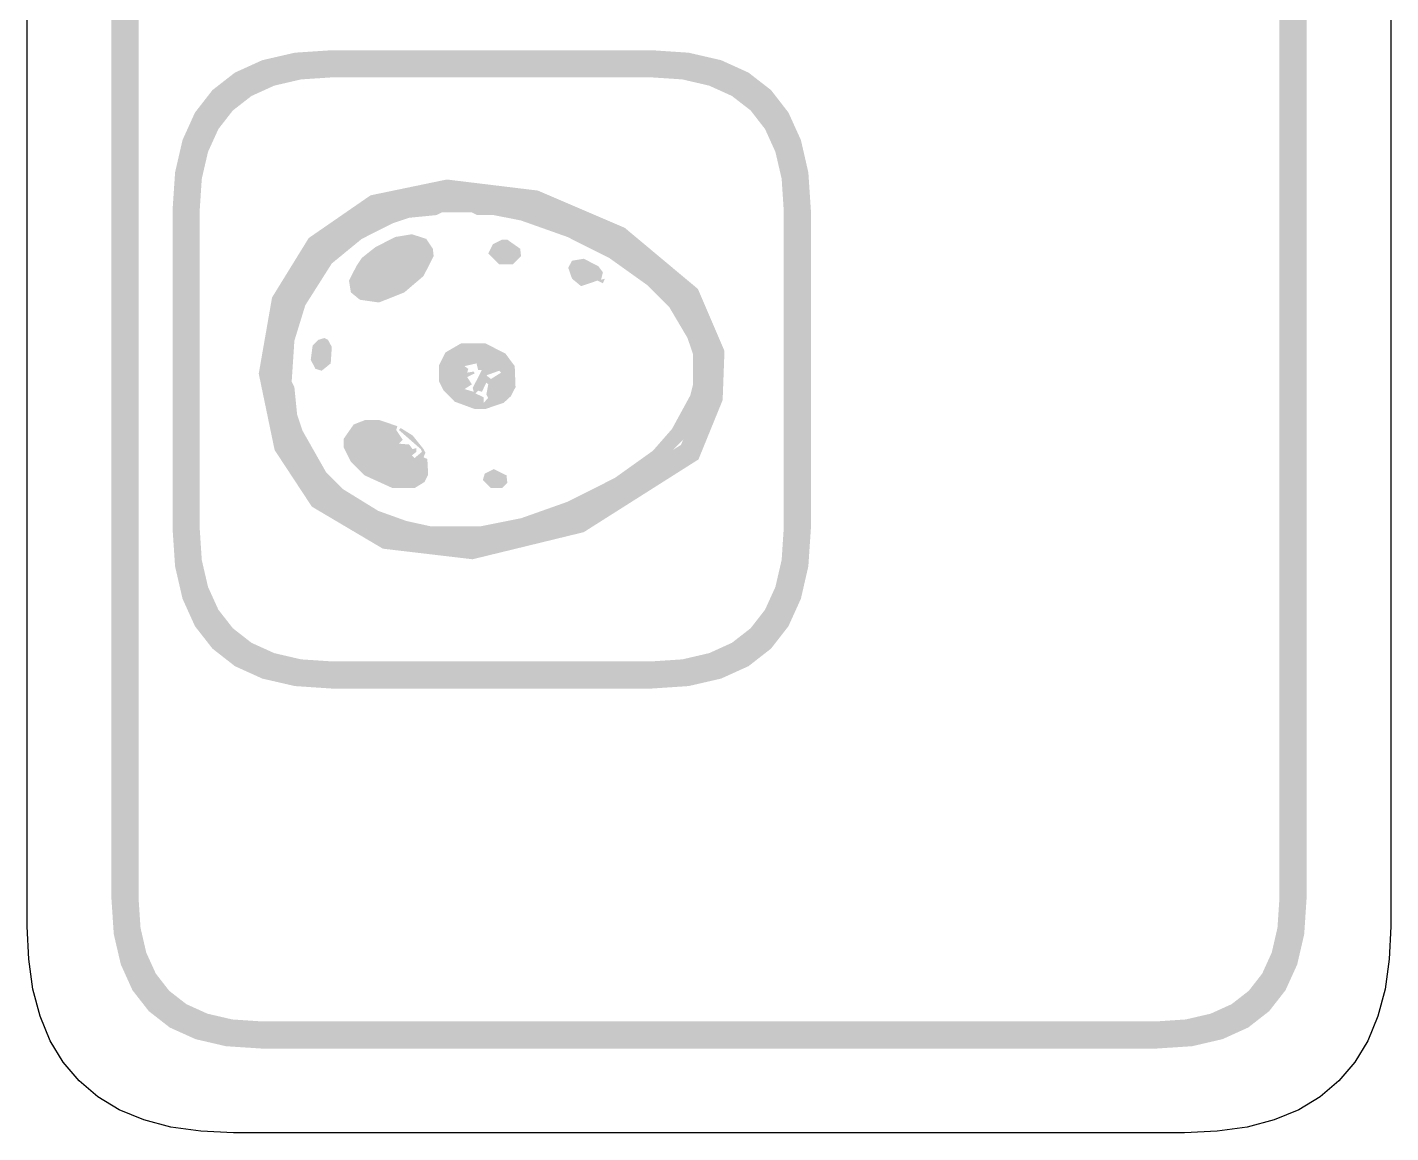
# Model space of a CAD drawing. Header units: millimetres. Extents: x 6 to 126, y 130 to 351.
# Drawn here: x 95.96 to 116.04, y 286.96 to 303.24 of the extents above; entities that cross this region are included whole.
import ezdxf

# ---------------------------------------------------------------- set-up
doc = ezdxf.new("R2010")
doc.units = ezdxf.units.MM
doc.layers.add('CUT', color=1, linetype='Continuous')
doc.layers.add('RASTER', color=7, linetype='Continuous')

msp = doc.modelspace()

# ---------------------------------------------------------------- hatches: boundary and pattern name
at = {"layer": 'RASTER'}
h = msp.add_hatch(color=7, dxfattribs=at)
h.paths.add_polyline_path([(112.6, 349.8), (113.116, 349.766), (113.563, 349.663), (113.941, 349.491), (114.25, 349.25), (114.491, 348.941), (114.663, 348.563), (114.766, 348.116), (114.8, 347.6), (114.8, 290.4), (114.766, 289.884), (114.663, 289.438), (114.491, 289.059), (114.25, 288.75), (113.941, 288.509), (113.563, 288.338), (113.116, 288.234), (112.6, 288.2), (99.4, 288.2), (98.884, 288.234), (98.438, 288.338), (98.059, 288.509), (97.75, 288.75), (97.509, 289.059), (97.338, 289.438), (97.234, 289.884), (97.2, 290.4), (97.2, 347.6), (97.234, 348.116), (97.338, 348.563), (97.509, 348.941), (97.75, 349.25), (98.059, 349.491), (98.438, 349.663), (98.884, 349.766), (99.4, 349.8)])
h.paths.add_polyline_path([(112.6, 349.4), (99.4, 349.4), (98.978, 349.372), (98.613, 349.288), (98.303, 349.147), (98.05, 348.95), (97.853, 348.697), (97.712, 348.388), (97.628, 348.022), (97.6, 347.6), (97.6, 290.4), (97.628, 289.978), (97.712, 289.613), (97.853, 289.303), (98.05, 289.05), (98.303, 288.853), (98.613, 288.713), (98.978, 288.628), (99.4, 288.6), (112.6, 288.6), (113.022, 288.628), (113.388, 288.713), (113.697, 288.853), (113.95, 289.05), (114.147, 289.303), (114.288, 289.613), (114.372, 289.978), (114.4, 290.4), (114.4, 347.6), (114.372, 348.022), (114.288, 348.388), (114.147, 348.697), (113.95, 348.95), (113.697, 349.147), (113.388, 349.288), (113.022, 349.372), (112.6, 349.4)], flags=0)
h = msp.add_hatch(color=7, dxfattribs=at)
h.paths.add_polyline_path([(105.15, 302.9), (105.701, 302.863), (106.178, 302.753), (106.582, 302.57), (106.913, 302.313), (107.17, 301.982), (107.353, 301.578), (107.463, 301.101), (107.5, 300.55), (107.5, 295.85), (107.463, 295.299), (107.353, 294.822), (107.17, 294.418), (106.913, 294.088), (106.582, 293.83), (106.178, 293.647), (105.701, 293.537), (105.15, 293.5), (100.45, 293.5), (99.899, 293.537), (99.422, 293.647), (99.018, 293.83), (98.688, 294.088), (98.43, 294.418), (98.247, 294.822), (98.137, 295.299), (98.1, 295.85), (98.1, 300.55), (98.137, 301.101), (98.247, 301.578), (98.43, 301.982), (98.688, 302.313), (99.018, 302.57), (99.422, 302.753), (99.899, 302.863), (100.45, 302.9)])
h.paths.add_polyline_path([(105.15, 302.5), (100.45, 302.5), (99.993, 302.47), (99.597, 302.378), (99.262, 302.226), (98.988, 302.013), (98.774, 301.738), (98.622, 301.403), (98.53, 301.007), (98.5, 300.55), (98.5, 295.85), (98.53, 295.393), (98.622, 294.997), (98.774, 294.662), (98.988, 294.388), (99.262, 294.174), (99.597, 294.022), (99.993, 293.93), (100.45, 293.9), (105.15, 293.9), (105.607, 293.93), (106.003, 294.022), (106.338, 294.174), (106.613, 294.388), (106.826, 294.662), (106.978, 294.997), (107.07, 295.393), (107.1, 295.85), (107.1, 300.55), (107.07, 301.007), (106.978, 301.403), (106.826, 301.738), (106.613, 302.013), (106.338, 302.226), (106.003, 302.378), (105.607, 302.47), (105.15, 302.5)], flags=0)
h = msp.add_hatch(color=7, dxfattribs=at)
h.paths.add_polyline_path([(106.228, 298.471), (106.201, 297.748), (105.845, 296.874), (104.155, 295.803), (102.518, 295.404), (101.197, 295.56), (100.151, 296.179), (99.603, 297.012), (99.369, 298.137), (99.565, 299.259), (100.105, 300.134), (101.016, 300.763), (102.139, 300.996), (103.479, 300.833), (104.76, 300.284), (105.837, 299.384)])
h.paths.add_polyline_path([(105.905, 298.411), (105.573, 299.188), (104.591, 300.008), (103.395, 300.521), (102.153, 300.672), (101.144, 300.463), (100.342, 299.909), (99.869, 299.143), (99.695, 298.142), (99.904, 297.136), (100.377, 296.417), (101.301, 295.87), (102.498, 295.728), (104.029, 296.101), (105.588, 297.089), (105.883, 297.816), (105.905, 298.411)], flags=0)
h = msp.add_hatch(color=7, dxfattribs=at)
h.paths.add_polyline_path([(105.954, 298.49), (105.966, 297.898), (105.885, 297.657), (105.616, 297.163), (105.174, 296.72), (104.772, 296.439), (104.197, 296.129), (103.473, 295.848), (102.789, 295.687), (101.824, 295.687), (101.623, 295.727), (101.02, 295.928), (100.686, 296.117), (100.163, 296.6), (100.002, 296.841), (99.813, 297.215), (99.653, 297.818), (99.653, 298.542), (99.693, 298.743), (99.854, 299.225), (100.083, 299.64), (100.364, 300.001), (100.646, 300.243), (101.342, 300.593), (101.824, 300.713), (102.709, 300.713), (102.789, 300.673), (103.191, 300.633), (103.593, 300.512), (104.41, 300.162), (104.932, 299.841), (105.455, 299.398), (105.777, 298.956)])
h.paths.add_polyline_path([(105.765, 298.421), (105.684, 298.662), (105.415, 299.117), (105.093, 299.439), (104.53, 299.841), (103.915, 300.15), (103.232, 300.392), (102.829, 300.472), (102.588, 300.472), (102.508, 300.512), (102.065, 300.512), (101.985, 300.472), (101.583, 300.432), (101.342, 300.351), (100.887, 300.122), (100.445, 299.76), (100.055, 299.145), (99.894, 298.622), (99.854, 298.019), (99.894, 297.939), (99.934, 297.537), (100.015, 297.295), (100.364, 296.68), (100.606, 296.439), (101.128, 296.117), (101.543, 295.968), (101.905, 295.888), (102.628, 295.888), (103.232, 296.008), (103.915, 296.25), (104.611, 296.6), (105.174, 297.002), (105.455, 297.323), (105.725, 297.818), (105.765, 297.979)], flags=0)
h.paths.add_polyline_path([(104.466, 299.535), (104.438, 299.467), (104.357, 299.507), (104.116, 299.426), (103.983, 299.535), (103.927, 299.696), (103.983, 299.8), (104.156, 299.829), (104.37, 299.72), (104.438, 299.628), (104.41, 299.519)], flags=0)
h.paths.add_polyline_path([(103.219, 299.977), (103.232, 299.869), (103.111, 299.748), (102.91, 299.748), (102.749, 299.909), (102.817, 300.042), (102.95, 300.11), (103.03, 300.11)], flags=0)
h.paths.add_polyline_path([(103.139, 298.248), (103.151, 297.939), (103.083, 297.806), (102.978, 297.709), (102.709, 297.617), (102.548, 297.617), (102.254, 297.725), (102.094, 297.886), (102.025, 298.019), (102.025, 298.26), (102.118, 298.449), (102.347, 298.582), (102.709, 298.582), (103.002, 298.433)], flags=0)
h.paths.add_polyline_path([(103.018, 296.64), (103.03, 296.531), (102.95, 296.451), (102.789, 296.451), (102.669, 296.571), (102.697, 296.664), (102.829, 296.732)], flags=0)
h.paths.add_polyline_path([(102.938, 298.152), (102.91, 298.18), (102.721, 298.112), (102.789, 298.059)], flags=0)
h.paths.add_polyline_path([(102.749, 297.979), (102.721, 298.007), (102.656, 297.87), (102.6, 297.886), (102.56, 297.846), (102.681, 297.79), (102.681, 297.709), (102.749, 297.778), (102.721, 297.83)], flags=0)
h.paths.add_polyline_path([(102.656, 298.192), (102.6, 298.192), (102.576, 298.288), (102.399, 298.248), (102.455, 298.208), (102.439, 298.152), (102.536, 298.168), (102.548, 298.14), (102.439, 298.087), (102.508, 297.979), (102.399, 297.91), (102.536, 297.87), (102.52, 297.927)], flags=0)
h.paths.add_polyline_path([(101.933, 299.977), (101.945, 299.869), (101.796, 299.575), (101.514, 299.334), (101.14, 299.185), (100.859, 299.225), (100.726, 299.334), (100.698, 299.507), (100.807, 299.72), (100.887, 299.841), (101.088, 300.001), (101.382, 300.15), (101.623, 300.19), (101.836, 300.122)], flags=0)
h.paths.add_polyline_path([(101.852, 296.881), (101.864, 296.652), (101.812, 296.543), (101.663, 296.451), (101.342, 296.451), (100.927, 296.64), (100.726, 296.841), (100.618, 297.054), (100.618, 297.175), (100.767, 297.388), (100.939, 297.456), (101.14, 297.456), (101.41, 297.364), (101.394, 297.307), (101.49, 297.163), (101.434, 297.106), (101.583, 297.094), (101.635, 297.026), (101.691, 297.042), (101.691, 296.986), (101.623, 296.933), (101.663, 296.893), (101.772, 296.986), (101.756, 297.026), (101.434, 297.307), (101.462, 297.335), (101.635, 297.227), (101.796, 297.026), (101.824, 296.974), (101.796, 296.905)], flags=0)
h.paths.add_polyline_path([(100.445, 298.53), (100.429, 298.288), (100.296, 298.18), (100.204, 298.208), (100.135, 298.341), (100.163, 298.554), (100.244, 298.634), (100.336, 298.662), (100.389, 298.634)], flags=0)

# ---------------------------------------------------------------- linework, layer by layer
at = {"layer": 'CUT'}
msp.add_lwpolyline([(116.04, 348.001), (116.04, 289.999), (116.019, 289.517), (115.956, 289.075), (115.851, 288.675), (115.703, 288.315), (115.512, 287.997), (115.278, 287.722), (115.003, 287.488), (114.685, 287.297), (114.325, 287.149), (113.925, 287.044), (113.483, 286.981), (113.001, 286.96), (98.999, 286.96), (98.517, 286.981), (98.075, 287.044), (97.675, 287.149), (97.315, 287.297), (96.997, 287.488), (96.722, 287.722), (96.488, 287.997), (96.297, 288.315), (96.149, 288.675), (96.044, 289.075), (95.981, 289.517), (95.96, 289.999), (95.96, 348.001)], dxfattribs=at)

doc.saveas('drawing.dxf')
